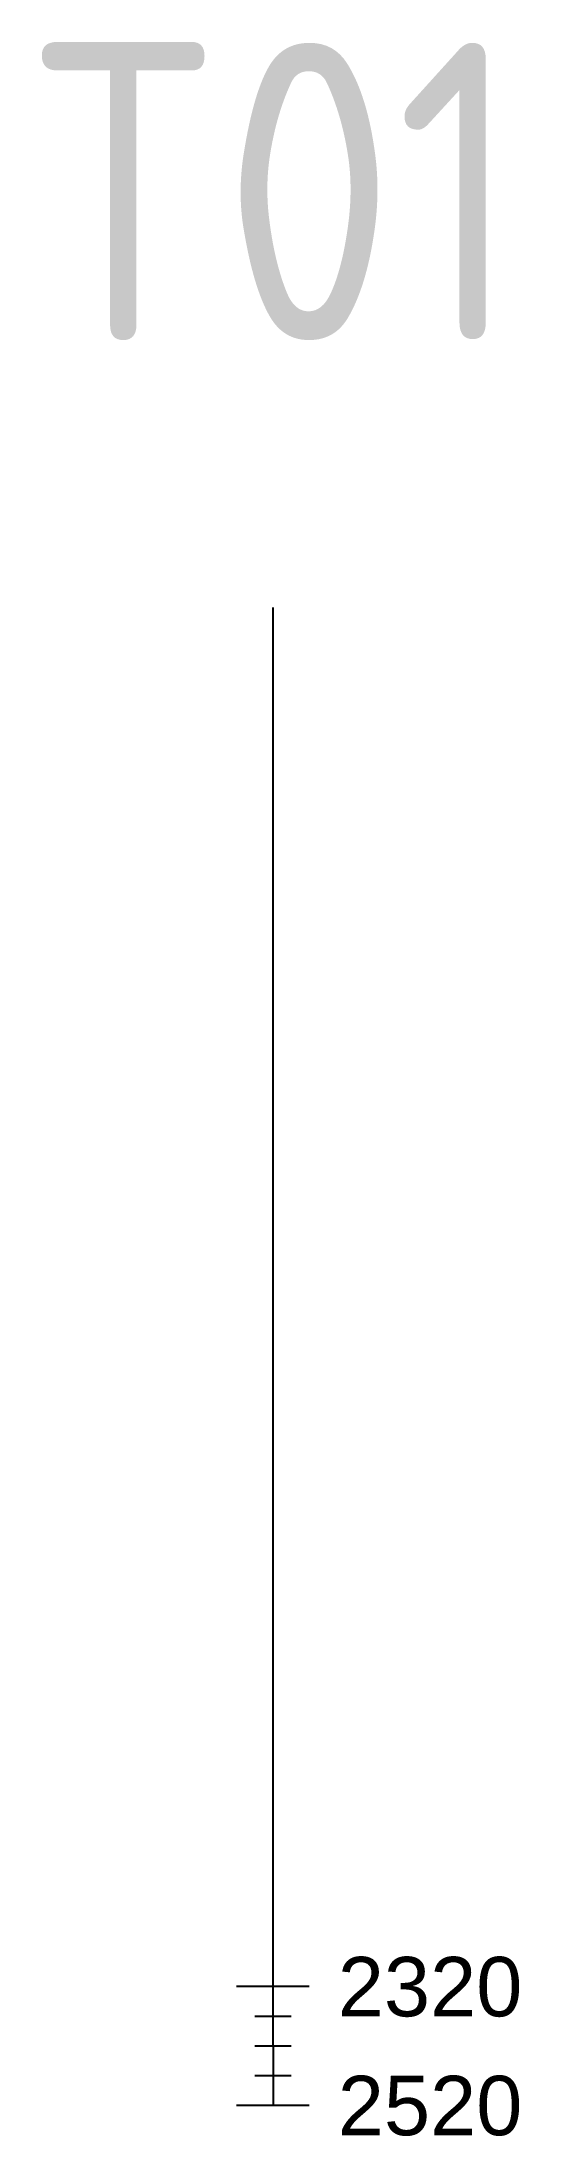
# Model space of a CAD drawing. Header units: metres. Extents: x -0.39 to 0.41, y -3.27 to 0.25.
import ezdxf
from ezdxf.enums import TextEntityAlignment as Align

# ---------------------------------------------------------------- set-up
doc = ezdxf.new("R2010")
doc.units = ezdxf.units.M
doc.layers.get('Defpoints').update_dxf_attribs({"color": 2})
doc.layers.add('3D_Tekst_XS_ColBlueS', color=5, linetype='Continuous')
doc.styles.add('ISOCPEUR', font='isocpeur.ttf', dxfattribs={"height": 1})
doc.styles.add('NO_Normal', font='arial.ttf')

msp = doc.modelspace()

# ---------------------------------------------------------------- linework, layer by layer
at = {"layer": 'Defpoints'}
for p, q in [((0, -0.7), (0, -3.02)), ((0.0613, -3.02), (-0.0613, -3.02)), ((0, -3.02), (0.0008, -3.22)), ((0.0306, -3.0701), (-0.0306, -3.0701)), ((0.0306, -3.1201), (-0.0306, -3.1201)), ((0.0306, -3.1701), (-0.0306, -3.1701)), ((0.0613, -3.22), (-0.0613, -3.22))]:
    msp.add_line(p, q, dxfattribs=at)

# ---------------------------------------------------------------- texts
at = {"layer": '3D_Tekst_XS_ColBlueS', "style": 'ISOCPEUR', "width": 0.85}
msp.add_attdef('T01', text='T01', height=0.5, dxfattribs=at).set_placement((0, 0, 0.152), align=Align.MIDDLE_CENTER)
at = {"layer": 'Defpoints', "style": 'NO_Normal'}
for s, p in [('2320', (0.1094, -3.0701)), ('2520', (0.1094, -3.2701))]:
    msp.add_text(s, height=0.1, rotation=0, dxfattribs=at).set_placement(p)

doc.saveas('drawing.dxf')
